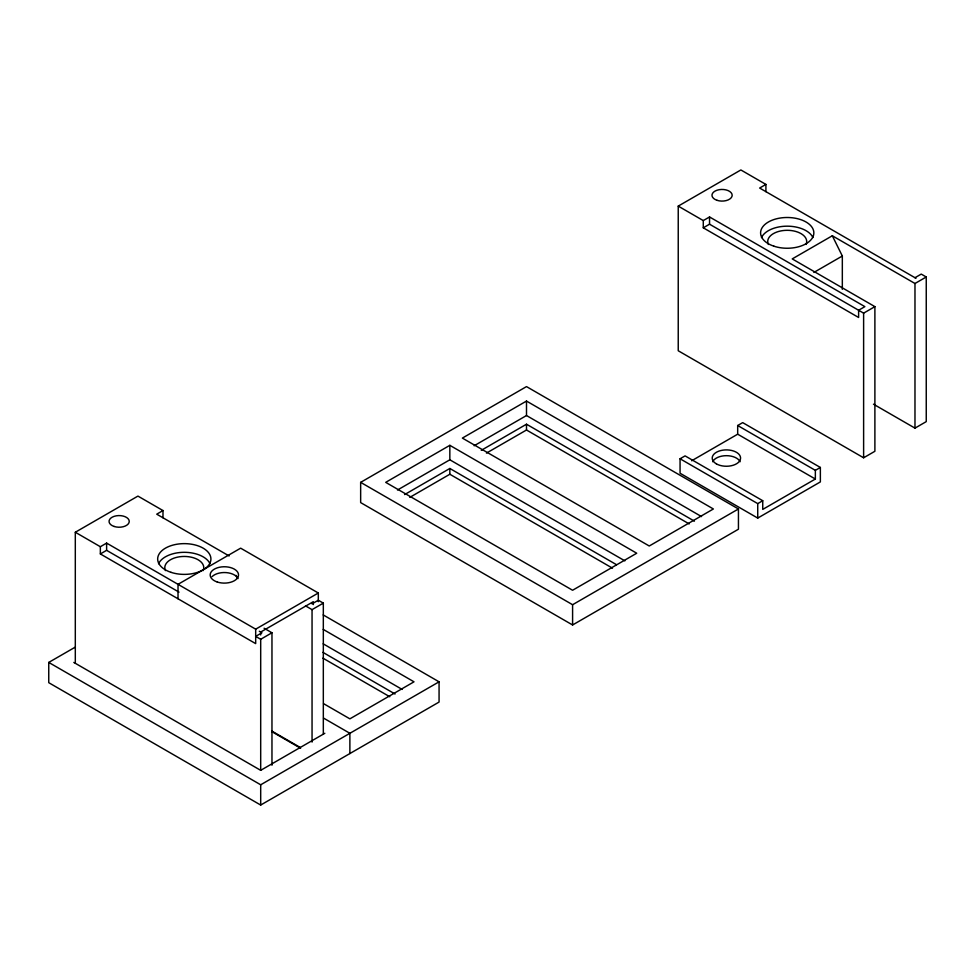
<?xml version="1.0" encoding="UTF-8"?>
<svg xmlns="http://www.w3.org/2000/svg" width="975" height="975" viewBox="0 0 975 975"><rect width="100%" height="100%" fill="white"/><g stroke="black" fill="none" stroke-linecap="round" stroke-linejoin="round"><path stroke-width="1.46" d="M75.307 663.195L75.307 532.253L137.938 496.092L162.983 510.559L162.983 517.786M873.466 404.174L914.977 428.135L926.25 421.627L926.25 276.985L914.977 283.493L832.309 235.767L792.224 258.911L874.892 306.637L874.892 451.279L863.618 457.787L678.234 350.756L678.234 206.115L740.866 169.955L765.911 184.421L765.911 191.648M75.307 532.253L100.352 546.719L106.616 543.099L255.682 629.168L318.313 593.007L318.313 601.685M162.983 510.559L156.731 514.178L229.125 555.969M100.352 546.719L100.352 553.946L106.616 550.339L179.022 592.13M703.28 220.582L709.544 216.962L864.874 306.637L858.609 310.257L858.609 317.484L703.28 227.809L703.28 220.582L678.234 206.115M765.911 184.421L759.647 188.041L915.976 278.289M703.28 227.809L709.544 224.201L863.618 313.146L874.892 306.637M323.225 614.933L439.067 681.818L439.067 702.061L260.691 805.045L48.75 682.683L48.75 662.427L74.978 647.29M360.653 482.357L526.5 386.6L738.441 508.974L738.441 529.218L572.593 624.975L360.653 502.6L360.653 482.357L572.593 604.719L738.441 508.974M449.841 445.331L385.698 482.357L572.593 590.253L636.724 553.227L449.841 445.331L449.841 459.798L624.878 560.857M526.5 401.066L462.369 438.092L649.253 546L713.383 508.974L526.5 401.066L526.5 415.533L701.537 516.592M397.483 490.023L449.841 459.798M474.143 445.758L526.5 415.533M404.613 494.581L449.841 468.475L616.444 564.659M481.272 450.328L526.5 424.21L694.419 521.162M409.78 497.384L449.841 474.252L612.507 568.181M486.44 453.119L526.5 429.999L689.179 523.916M813.881 272.439L842.327 256.011L832.309 235.767M312.049 603.854L318.313 600.234L323.322 603.123L323.322 734.065M259.313 631.264L261.946 632.775L255.682 636.395L260.691 639.283L271.964 632.775L271.964 765.241M305.492 605.853L312.049 609.631L323.322 603.123M914.977 277.717L921.241 274.097L926.25 276.985M737.685 425.514L742.694 422.626L820.365 467.464L820.365 481.918L757.733 518.078L680.062 473.241L680.062 458.774L685.084 455.886L762.743 500.723L762.743 509.401L815.356 479.03L815.356 470.352L737.685 425.514L737.685 434.192L815.356 479.03M691.653 460.773L737.685 434.192M324.821 733.297L260.691 770.335L73.808 662.427M48.75 662.427L260.691 784.79L439.067 681.818M680.062 458.774L757.733 503.612L762.743 500.723M815.356 470.352L820.365 467.464M318.313 593.007L240.654 548.169L178.023 584.33L178.023 598.784M323.2 629.387L414.009 681.818L349.879 718.843L323.554 703.645M323.2 643.841L402.163 689.435M322.896 652.348L395.046 694.005M322.896 658.137L389.793 696.759M264.091 628.229L271.964 632.775M100.352 553.946L255.682 643.622L255.682 629.168M323.554 718.1L349.879 733.297L349.879 753.553M271.83 731.055L300.373 747.533M271.745 731.591L300.617 748.252M236.06 575.408L237.388 578.102M914.977 283.493L914.977 428.135M863.618 313.146L863.618 457.787M842.327 256.011L842.327 289.319M757.733 503.612L757.733 518.078M709.544 216.962L709.544 224.201M572.593 604.719L572.593 624.975M526.5 424.21L526.5 429.999M449.841 468.475L449.841 474.252M313.304 604.573L313.304 601.685L260.691 632.056L260.691 634.944M312.049 609.631L312.049 742.097M260.691 639.283L260.691 770.226M260.691 784.79L260.691 805.045M106.616 543.099L106.616 550.339M768.385 244.469A19.488 11.249 0 0 1 787.215 230.307A19.488 11.249 0 0 1 806.033 244.469M761.487 237.571A26.63 15.381 0 0 1 787.215 226.176A26.63 15.381 0 0 1 812.931 237.571M712.701 461.736A14.174 8.178 0 0 1 726.399 455.678A14.174 8.178 0 0 1 740.086 461.736M212.075 576.627A14.174 8.178 0 0 1 226.2 572.605A14.174 8.178 0 0 1 238.034 578.602M165.457 570.607A19.488 11.249 0 0 1 184.287 556.445A19.488 11.249 0 0 1 203.105 570.607M158.559 563.708A26.63 15.381 0 0 1 184.287 552.313A26.63 15.381 0 0 1 210.003 563.708M717.027 200.314A10.103 5.826 0 0 0 732.176 195.268A10.103 5.826 0 0 0 717.027 190.223A10.103 5.826 0 0 0 717.027 200.314M773.894 246.188A26.63 15.381 0 0 0 813.845 232.879A26.63 15.381 0 0 0 773.894 219.558A26.63 15.381 0 0 0 773.894 246.188M716.369 463.856A14.174 8.178 0 0 0 740.086 460.188A14.174 8.178 0 0 0 722.731 450.17A14.174 8.178 0 0 0 716.369 463.856M217.254 582.014A14.174 8.178 0 0 0 238.522 574.933A14.174 8.178 0 0 0 217.254 567.852A14.174 8.178 0 0 0 217.254 582.014M114.099 526.451A10.103 5.826 0 0 0 129.248 521.406A10.103 5.826 0 0 0 114.099 516.36A10.103 5.826 0 0 0 114.099 526.451M170.966 572.325A26.63 15.381 0 0 0 210.917 559.016A26.63 15.381 0 0 0 170.966 545.695A26.63 15.381 0 0 0 170.966 572.325"/></g></svg>
